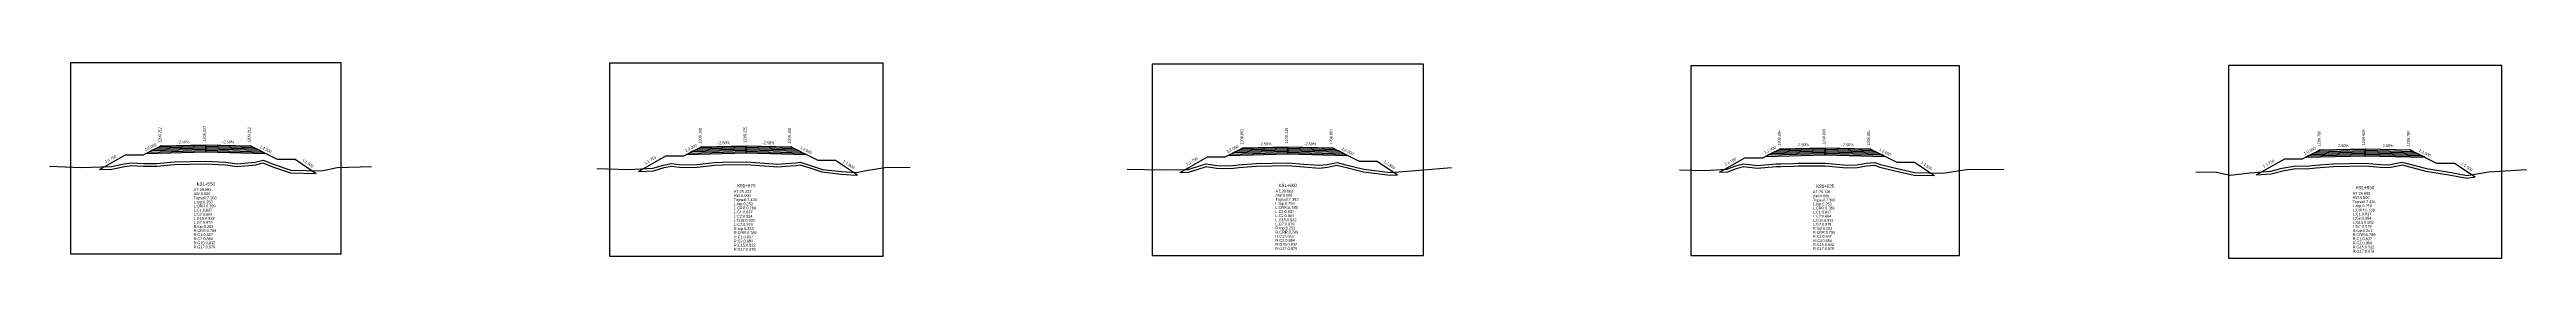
# Model space of a CAD drawing. Extents: x -7 to 78429, y 1189 to 1262.
# Drawn here: x 14415.9 to 14693.3, y 1196.6 to 1218.5 of the extents above; entities that cross this region are included whole.
import ezdxf
from ezdxf.enums import TextEntityAlignment as Align

# ---------------------------------------------------------------- set-up
doc = ezdxf.new("R2010")
doc.units = 0

msp = doc.modelspace()

# ---------------------------------------------------------------- linework, layer by layer
at = {"layer": 'A4_BORDER', "color": 7}
for points in [[(14418.286, 1197.102), (14448.606, 1197.102), (14448.606, 1218.541), (14418.286, 1218.541), (14418.286, 1197.102)], [(14478.62, 1196.831), (14509.277, 1196.831), (14509.277, 1218.508), (14478.62, 1218.508), (14478.62, 1196.831)], [(14539.384, 1196.924), (14569.78, 1196.924), (14569.78, 1218.416), (14539.384, 1218.416), (14539.384, 1196.924)], [(14599.708, 1196.925), (14629.789, 1196.925), (14629.789, 1218.195), (14599.708, 1218.195), (14599.708, 1196.925)], [(14659.884, 1196.619), (14690.5, 1196.619), (14690.5, 1218.266), (14659.884, 1218.266), (14659.884, 1196.619)]]:
    msp.add_lwpolyline(points, dxfattribs=at)
at = {"layer": 'CLEAR_GROUND', "color": 8}
for points in [[(14421.553, 1206.559), (14422.915, 1206.607), (14424.14, 1206.868), (14425.081, 1207.002), (14426.417, 1206.945), (14427.945, 1206.948), (14429.935, 1207.142), (14433.454, 1207.21), (14435.653, 1207.103), (14436.95, 1206.905), (14439.024, 1207.098), (14439.837, 1207.309), (14441.008, 1206.835), (14442.923, 1206.192), (14445.809, 1206.137)], [(14481.873, 1206.343), (14483.55, 1206.432), (14484.769, 1206.782), (14485.59, 1206.94), (14486.735, 1206.802), (14488.44, 1206.848), (14490.429, 1207.05), (14491.286, 1207.109), (14493.949, 1207.143), (14495.972, 1206.97), (14497.49, 1206.852), (14498.393, 1206.938), (14499.535, 1207.036), (14499.954, 1207.083), (14501.057, 1206.742), (14502.426, 1206.289), (14504.586, 1206.053), (14506.254, 1205.94), (14506.399, 1205.966)], [(14542.53, 1206.247), (14543.449, 1206.253), (14544.551, 1206.618), (14545.467, 1206.899), (14546.588, 1206.715), (14548.147, 1206.669), (14549.1, 1206.794), (14551.053, 1206.937), (14554.596, 1207.007), (14556.361, 1206.859), (14558.115, 1206.737), (14559.04, 1206.832), (14560.084, 1207.054), (14560.984, 1206.815), (14563.043, 1206.31), (14566.047, 1205.917), (14566.847, 1205.981)], [(14602.926, 1206.271), (14603.844, 1206.325), (14604.802, 1206.679), (14605.604, 1206.911), (14607.145, 1206.72), (14609.266, 1206.888), (14609.793, 1206.916), (14611.252, 1206.955), (14611.767, 1206.971), (14614.741, 1206.976), (14617.18, 1206.742), (14618.34, 1206.806), (14619.376, 1206.967), (14620.272, 1207.039), (14620.857, 1206.833), (14622.249, 1206.486), (14624.699, 1205.927), (14626.991, 1205.889)], [(14663.007, 1205.96), (14664.676, 1206.094), (14665.966, 1206.427), (14667.413, 1206.663), (14668.622, 1206.648), (14669.676, 1206.754), (14671.634, 1206.911), (14675.186, 1206.971), (14676.883, 1206.843), (14677.883, 1206.811), (14678.807, 1206.999), (14679.328, 1207.096), (14681.994, 1206.381), (14684.574, 1205.975), (14686.568, 1205.59), (14687.499, 1205.742)]]:
    msp.add_lwpolyline(points, dxfattribs=at)
at = {"layer": 'DESIGN_ROAD_TRIMMED', "color": 1}
for points in [[(14421.553, 1206.559), (14424.446, 1208.212), (14426.446, 1208.212), (14428.446, 1209.212), (14428.446, 1209.212), (14428.341, 1209.159), (14428.341, 1209.159), (14428.025, 1209.001), (14428.025, 1209.001), (14427.709, 1208.844), (14427.709, 1208.844), (14427.394, 1208.686), (14427.394, 1208.686), (14427.078, 1208.528), (14427.078, 1208.528), (14426.762, 1208.37), (14433.446, 1208.537), (14433.446, 1208.687), (14433.446, 1208.687), (14433.446, 1208.837), (14433.446, 1208.837), (14433.446, 1208.987), (14433.446, 1208.987), (14433.446, 1209.137), (14433.446, 1209.137), (14433.446, 1209.287), (14433.446, 1209.287), (14433.446, 1209.337), (14433.446, 1209.337), (14433.446, 1209.337), (14433.446, 1209.337), (14433.446, 1209.337), (14433.446, 1209.287), (14433.446, 1209.287), (14433.446, 1209.137), (14433.446, 1209.137), (14433.446, 1208.987), (14433.446, 1208.987), (14433.446, 1208.837), (14433.446, 1208.837), (14433.446, 1208.687), (14433.446, 1208.687), (14433.446, 1208.537), (14440.13, 1208.37), (14439.815, 1208.528), (14439.815, 1208.528), (14439.499, 1208.686), (14439.499, 1208.686), (14439.183, 1208.844), (14439.183, 1208.844), (14438.867, 1209.001), (14438.867, 1209.001), (14438.552, 1209.159), (14438.552, 1209.159), (14438.446, 1209.212), (14438.446, 1209.212), (14441.446, 1207.712), (14443.446, 1207.712), (14445.809, 1206.137)], [(14481.873, 1206.343), (14484.948, 1208.1), (14486.948, 1208.1), (14488.948, 1209.1), (14488.948, 1209.1), (14488.843, 1209.047), (14488.843, 1209.047), (14488.527, 1208.889), (14488.527, 1208.889), (14488.211, 1208.732), (14488.211, 1208.732), (14487.895, 1208.574), (14487.895, 1208.574), (14487.58, 1208.416), (14487.58, 1208.416), (14487.264, 1208.258), (14493.948, 1208.425), (14493.948, 1208.575), (14493.948, 1208.575), (14493.948, 1208.725), (14493.948, 1208.725), (14493.948, 1208.875), (14493.948, 1208.875), (14493.948, 1209.025), (14493.948, 1209.025), (14493.948, 1209.175), (14493.948, 1209.175), (14493.948, 1209.225), (14493.948, 1209.225), (14493.948, 1209.225), (14493.948, 1209.225), (14493.948, 1209.225), (14493.948, 1209.175), (14493.948, 1209.175), (14493.948, 1209.025), (14493.948, 1209.025), (14493.948, 1208.875), (14493.948, 1208.875), (14493.948, 1208.725), (14493.948, 1208.725), (14493.948, 1208.575), (14493.948, 1208.575), (14493.948, 1208.425), (14500.632, 1208.258), (14500.317, 1208.416), (14500.317, 1208.416), (14500.001, 1208.574), (14500.001, 1208.574), (14499.685, 1208.732), (14499.685, 1208.732), (14499.369, 1208.889), (14499.369, 1208.889), (14499.053, 1209.047), (14499.053, 1209.047), (14498.948, 1209.1), (14498.948, 1209.1), (14501.948, 1207.6), (14503.948, 1207.6), (14506.399, 1205.966)], [(14542.53, 1206.247), (14545.582, 1207.991), (14547.582, 1207.991), (14549.582, 1208.991), (14549.582, 1208.991), (14549.477, 1208.938), (14549.477, 1208.938), (14549.161, 1208.78), (14549.161, 1208.78), (14548.845, 1208.623), (14548.845, 1208.623), (14548.529, 1208.465), (14548.529, 1208.465), (14548.214, 1208.307), (14548.214, 1208.307), (14547.898, 1208.149), (14554.582, 1208.316), (14554.582, 1208.466), (14554.582, 1208.466), (14554.582, 1208.616), (14554.582, 1208.616), (14554.582, 1208.766), (14554.582, 1208.766), (14554.582, 1208.916), (14554.582, 1208.916), (14554.582, 1209.066), (14554.582, 1209.066), (14554.582, 1209.116), (14554.582, 1209.116), (14554.582, 1209.116), (14554.582, 1209.116), (14554.582, 1209.116), (14554.582, 1209.066), (14554.582, 1209.066), (14554.582, 1208.916), (14554.582, 1208.916), (14554.582, 1208.766), (14554.582, 1208.766), (14554.582, 1208.616), (14554.582, 1208.616), (14554.582, 1208.466), (14554.582, 1208.466), (14554.582, 1208.316), (14561.266, 1208.149), (14560.95, 1208.307), (14560.95, 1208.307), (14560.635, 1208.465), (14560.635, 1208.465), (14560.319, 1208.623), (14560.319, 1208.623), (14560.003, 1208.78), (14560.003, 1208.78), (14559.687, 1208.938), (14559.687, 1208.938), (14559.582, 1208.991), (14559.582, 1208.991), (14562.582, 1207.491), (14564.582, 1207.491), (14566.847, 1205.981)], [(14602.926, 1206.271), (14605.748, 1207.884), (14607.748, 1207.884), (14609.748, 1208.884), (14609.748, 1208.884), (14609.643, 1208.831), (14609.643, 1208.831), (14609.327, 1208.673), (14609.327, 1208.673), (14609.011, 1208.516), (14609.011, 1208.516), (14608.696, 1208.358), (14608.696, 1208.358), (14608.38, 1208.2), (14608.38, 1208.2), (14608.064, 1208.042), (14614.748, 1208.209), (14614.748, 1208.359), (14614.748, 1208.359), (14614.748, 1208.509), (14614.748, 1208.509), (14614.748, 1208.659), (14614.748, 1208.659), (14614.748, 1208.809), (14614.748, 1208.809), (14614.748, 1208.959), (14614.748, 1208.959), (14614.748, 1209.009), (14614.748, 1209.009), (14614.748, 1209.009), (14614.748, 1209.009), (14614.748, 1209.009), (14614.748, 1208.959), (14614.748, 1208.959), (14614.748, 1208.809), (14614.748, 1208.809), (14614.748, 1208.659), (14614.748, 1208.659), (14614.748, 1208.509), (14614.748, 1208.509), (14614.748, 1208.359), (14614.748, 1208.359), (14614.748, 1208.209), (14621.433, 1208.042), (14621.117, 1208.2), (14621.117, 1208.2), (14620.801, 1208.358), (14620.801, 1208.358), (14620.485, 1208.516), (14620.485, 1208.516), (14620.169, 1208.673), (14620.169, 1208.673), (14619.854, 1208.831), (14619.854, 1208.831), (14619.748, 1208.884), (14619.748, 1208.884), (14622.748, 1207.384), (14624.748, 1207.384), (14626.991, 1205.889)], [(14663.007, 1205.96), (14666.192, 1207.78), (14668.192, 1207.78), (14670.192, 1208.78), (14670.192, 1208.78), (14670.087, 1208.727), (14670.087, 1208.727), (14669.771, 1208.569), (14669.771, 1208.569), (14669.455, 1208.412), (14669.455, 1208.412), (14669.139, 1208.254), (14669.139, 1208.254), (14668.824, 1208.096), (14668.824, 1208.096), (14668.508, 1207.938), (14675.192, 1208.105), (14675.192, 1208.255), (14675.192, 1208.255), (14675.192, 1208.405), (14675.192, 1208.405), (14675.192, 1208.555), (14675.192, 1208.555), (14675.192, 1208.705), (14675.192, 1208.705), (14675.192, 1208.855), (14675.192, 1208.855), (14675.192, 1208.905), (14675.192, 1208.905), (14675.192, 1208.905), (14675.192, 1208.905), (14675.192, 1208.905), (14675.192, 1208.855), (14675.192, 1208.855), (14675.192, 1208.705), (14675.192, 1208.705), (14675.192, 1208.555), (14675.192, 1208.555), (14675.192, 1208.405), (14675.192, 1208.405), (14675.192, 1208.255), (14675.192, 1208.255), (14675.192, 1208.105), (14681.876, 1207.938), (14681.56, 1208.096), (14681.56, 1208.096), (14681.245, 1208.254), (14681.245, 1208.254), (14680.929, 1208.412), (14680.929, 1208.412), (14680.613, 1208.569), (14680.613, 1208.569), (14680.297, 1208.727), (14680.297, 1208.727), (14680.192, 1208.78), (14680.192, 1208.78), (14683.192, 1207.28), (14685.192, 1207.28), (14687.499, 1205.742)]]:
    msp.add_lwpolyline(points, dxfattribs=at)
at = {"layer": 'FINISHED_ROAD', "color": 2}
for points in [[(14424.446, 1208.212), (14426.446, 1208.212), (14428.446, 1209.212), (14428.446, 1209.212), (14433.446, 1209.337), (14438.446, 1209.212), (14438.446, 1209.212), (14441.446, 1207.712), (14443.446, 1207.712)], [(14484.948, 1208.1), (14486.948, 1208.1), (14488.948, 1209.1), (14488.948, 1209.1), (14493.948, 1209.225), (14498.948, 1209.1), (14498.948, 1209.1), (14501.948, 1207.6), (14503.948, 1207.6)], [(14545.582, 1207.991), (14547.582, 1207.991), (14549.582, 1208.991), (14549.582, 1208.991), (14554.582, 1209.116), (14559.582, 1208.991), (14559.582, 1208.991), (14562.582, 1207.491), (14564.582, 1207.491)], [(14605.748, 1207.884), (14607.748, 1207.884), (14609.748, 1208.884), (14609.748, 1208.884), (14614.748, 1209.009), (14619.748, 1208.884), (14619.748, 1208.884), (14622.748, 1207.384), (14624.748, 1207.384)], [(14666.192, 1207.78), (14668.192, 1207.78), (14670.192, 1208.78), (14670.192, 1208.78), (14675.192, 1208.905), (14680.192, 1208.78), (14680.192, 1208.78), (14683.192, 1207.28), (14685.192, 1207.28)]]:
    msp.add_lwpolyline(points, dxfattribs=at)
at = {"layer": 'LAYER_0', "color": 4}
for points in [[(14428.446, 1209.212), (14428.341, 1209.159), (14433.446, 1209.287), (14433.446, 1209.337)], [(14488.948, 1209.1), (14488.843, 1209.047), (14493.948, 1209.175), (14493.948, 1209.225)], [(14549.582, 1208.991), (14549.477, 1208.938), (14554.582, 1209.066), (14554.582, 1209.116)], [(14609.748, 1208.884), (14609.643, 1208.831), (14614.748, 1208.959), (14614.748, 1209.009)], [(14670.192, 1208.78), (14670.087, 1208.727), (14675.192, 1208.855), (14675.192, 1208.905)]]:
    msp.add_lwpolyline(points, dxfattribs=at)
at = {"layer": 'LAYER_1', "color": 4}
for points in [[(14428.341, 1209.159), (14428.025, 1209.001), (14433.446, 1209.137), (14433.446, 1209.287)], [(14488.843, 1209.047), (14488.527, 1208.889), (14493.948, 1209.025), (14493.948, 1209.175)], [(14549.477, 1208.938), (14549.161, 1208.78), (14554.582, 1208.916), (14554.582, 1209.066)], [(14609.643, 1208.831), (14609.327, 1208.673), (14614.748, 1208.809), (14614.748, 1208.959)], [(14670.087, 1208.727), (14669.771, 1208.569), (14675.192, 1208.705), (14675.192, 1208.855)]]:
    msp.add_lwpolyline(points, dxfattribs=at)
at = {"layer": 'LAYER_10', "color": 6}
for points in [[(14439.499, 1208.686), (14439.815, 1208.528), (14433.446, 1208.687), (14433.446, 1208.837)], [(14500.001, 1208.574), (14500.317, 1208.416), (14493.948, 1208.575), (14493.948, 1208.725)], [(14560.635, 1208.465), (14560.95, 1208.307), (14554.582, 1208.466), (14554.582, 1208.616)], [(14620.801, 1208.358), (14621.117, 1208.2), (14614.748, 1208.359), (14614.748, 1208.509)], [(14681.245, 1208.254), (14681.56, 1208.096), (14675.192, 1208.255), (14675.192, 1208.405)]]:
    msp.add_lwpolyline(points, dxfattribs=at)
at = {"layer": 'LAYER_11', "color": 6}
for points in [[(14439.815, 1208.528), (14440.13, 1208.37), (14433.446, 1208.537), (14433.446, 1208.687)], [(14500.317, 1208.416), (14500.632, 1208.258), (14493.948, 1208.425), (14493.948, 1208.575)], [(14560.95, 1208.307), (14561.266, 1208.149), (14554.582, 1208.316), (14554.582, 1208.466)], [(14621.117, 1208.2), (14621.433, 1208.042), (14614.748, 1208.209), (14614.748, 1208.359)], [(14681.56, 1208.096), (14681.876, 1207.938), (14675.192, 1208.105), (14675.192, 1208.255)]]:
    msp.add_lwpolyline(points, dxfattribs=at)
at = {"layer": 'LAYER_2', "color": 4}
for points in [[(14428.025, 1209.001), (14427.709, 1208.844), (14433.446, 1208.987), (14433.446, 1209.137)], [(14488.527, 1208.889), (14488.211, 1208.732), (14493.948, 1208.875), (14493.948, 1209.025)], [(14549.161, 1208.78), (14548.845, 1208.623), (14554.582, 1208.766), (14554.582, 1208.916)], [(14609.327, 1208.673), (14609.011, 1208.516), (14614.748, 1208.659), (14614.748, 1208.809)], [(14669.771, 1208.569), (14669.455, 1208.412), (14675.192, 1208.555), (14675.192, 1208.705)]]:
    msp.add_lwpolyline(points, dxfattribs=at)
at = {"layer": 'LAYER_3', "color": 4}
for points in [[(14427.709, 1208.844), (14427.394, 1208.686), (14433.446, 1208.837), (14433.446, 1208.987)], [(14488.211, 1208.732), (14487.895, 1208.574), (14493.948, 1208.725), (14493.948, 1208.875)], [(14548.845, 1208.623), (14548.529, 1208.465), (14554.582, 1208.616), (14554.582, 1208.766)], [(14609.011, 1208.516), (14608.696, 1208.358), (14614.748, 1208.509), (14614.748, 1208.659)], [(14669.455, 1208.412), (14669.139, 1208.254), (14675.192, 1208.405), (14675.192, 1208.555)]]:
    msp.add_lwpolyline(points, dxfattribs=at)
at = {"layer": 'LAYER_4', "color": 4}
for points in [[(14427.394, 1208.686), (14427.078, 1208.528), (14433.446, 1208.687), (14433.446, 1208.837)], [(14487.895, 1208.574), (14487.58, 1208.416), (14493.948, 1208.575), (14493.948, 1208.725)], [(14548.529, 1208.465), (14548.214, 1208.307), (14554.582, 1208.466), (14554.582, 1208.616)], [(14608.696, 1208.358), (14608.38, 1208.2), (14614.748, 1208.359), (14614.748, 1208.509)], [(14669.139, 1208.254), (14668.824, 1208.096), (14675.192, 1208.255), (14675.192, 1208.405)]]:
    msp.add_lwpolyline(points, dxfattribs=at)
at = {"layer": 'LAYER_5', "color": 4}
for points in [[(14427.078, 1208.528), (14426.762, 1208.37), (14433.446, 1208.537), (14433.446, 1208.687)], [(14487.58, 1208.416), (14487.264, 1208.258), (14493.948, 1208.425), (14493.948, 1208.575)], [(14548.214, 1208.307), (14547.898, 1208.149), (14554.582, 1208.316), (14554.582, 1208.466)], [(14608.38, 1208.2), (14608.064, 1208.042), (14614.748, 1208.209), (14614.748, 1208.359)], [(14668.824, 1208.096), (14668.508, 1207.938), (14675.192, 1208.105), (14675.192, 1208.255)]]:
    msp.add_lwpolyline(points, dxfattribs=at)
at = {"layer": 'LAYER_6', "color": 6}
for points in [[(14438.446, 1209.212), (14438.552, 1209.159), (14433.446, 1209.287), (14433.446, 1209.337)], [(14498.948, 1209.1), (14499.053, 1209.047), (14493.948, 1209.175), (14493.948, 1209.225)], [(14559.582, 1208.991), (14559.687, 1208.938), (14554.582, 1209.066), (14554.582, 1209.116)], [(14619.748, 1208.884), (14619.854, 1208.831), (14614.748, 1208.959), (14614.748, 1209.009)], [(14680.192, 1208.78), (14680.297, 1208.727), (14675.192, 1208.855), (14675.192, 1208.905)]]:
    msp.add_lwpolyline(points, dxfattribs=at)
at = {"layer": 'LAYER_7', "color": 6}
for points in [[(14438.552, 1209.159), (14438.867, 1209.001), (14433.446, 1209.137), (14433.446, 1209.287)], [(14499.053, 1209.047), (14499.369, 1208.889), (14493.948, 1209.025), (14493.948, 1209.175)], [(14559.687, 1208.938), (14560.003, 1208.78), (14554.582, 1208.916), (14554.582, 1209.066)], [(14619.854, 1208.831), (14620.169, 1208.673), (14614.748, 1208.809), (14614.748, 1208.959)], [(14680.297, 1208.727), (14680.613, 1208.569), (14675.192, 1208.705), (14675.192, 1208.855)]]:
    msp.add_lwpolyline(points, dxfattribs=at)
at = {"layer": 'LAYER_8', "color": 6}
for points in [[(14438.867, 1209.001), (14439.183, 1208.844), (14433.446, 1208.987), (14433.446, 1209.137)], [(14499.369, 1208.889), (14499.685, 1208.732), (14493.948, 1208.875), (14493.948, 1209.025)], [(14560.003, 1208.78), (14560.319, 1208.623), (14554.582, 1208.766), (14554.582, 1208.916)], [(14620.169, 1208.673), (14620.485, 1208.516), (14614.748, 1208.659), (14614.748, 1208.809)], [(14680.613, 1208.569), (14680.929, 1208.412), (14675.192, 1208.555), (14675.192, 1208.705)]]:
    msp.add_lwpolyline(points, dxfattribs=at)
at = {"layer": 'LAYER_9', "color": 6}
for points in [[(14439.183, 1208.844), (14439.499, 1208.686), (14433.446, 1208.837), (14433.446, 1208.987)], [(14499.685, 1208.732), (14500.001, 1208.574), (14493.948, 1208.725), (14493.948, 1208.875)], [(14560.319, 1208.623), (14560.635, 1208.465), (14554.582, 1208.616), (14554.582, 1208.766)], [(14620.485, 1208.516), (14620.801, 1208.358), (14614.748, 1208.509), (14614.748, 1208.659)], [(14680.929, 1208.412), (14681.245, 1208.254), (14675.192, 1208.405), (14675.192, 1208.555)]]:
    msp.add_lwpolyline(points, dxfattribs=at)
at = {"layer": 'NATURAL_GROUND', "color": 3}
for points in [[(14415.945, 1206.928), (14419.454, 1206.784), (14422.878, 1206.906), (14424.087, 1207.164), (14425.066, 1207.303), (14426.423, 1207.245), (14427.93, 1207.248), (14429.917, 1207.442), (14433.458, 1207.51), (14435.683, 1207.402), (14436.959, 1207.207), (14438.972, 1207.394), (14439.857, 1207.624), (14441.112, 1207.117), (14442.975, 1206.491), (14446.378, 1206.426), (14448.165, 1206.805), (14451.987, 1206.907)], [(14477.205, 1206.696), (14480.817, 1206.587), (14483.5, 1206.73), (14484.699, 1207.074), (14485.579, 1207.243), (14486.749, 1207.102), (14488.421, 1207.148), (14490.403, 1207.349), (14491.274, 1207.409), (14493.96, 1207.443), (14495.996, 1207.269), (14497.487, 1207.153), (14498.366, 1207.237), (14499.506, 1207.335), (14499.983, 1207.388), (14501.148, 1207.028), (14502.49, 1206.584), (14504.612, 1206.352), (14506.237, 1206.242), (14507.38, 1206.447), (14509.467, 1206.799), (14512.305, 1206.835)], [(14536.585, 1206.588), (14540.457, 1206.533), (14543.4, 1206.553), (14544.46, 1206.904), (14545.446, 1207.206), (14546.617, 1207.014), (14548.132, 1206.97), (14549.069, 1207.093), (14551.039, 1207.237), (14554.606, 1207.307), (14556.384, 1207.158), (14558.11, 1207.038), (14558.993, 1207.129), (14560.092, 1207.362), (14561.058, 1207.106), (14563.098, 1206.605), (14566.055, 1206.219), (14569.344, 1206.482), (14572.918, 1206.778)], [(14598.422, 1206.537), (14601.286, 1206.475), (14603.782, 1206.622), (14604.708, 1206.964), (14605.58, 1207.216), (14607.151, 1207.021), (14609.246, 1207.187), (14609.781, 1207.216), (14611.243, 1207.255), (14611.762, 1207.271), (14614.755, 1207.276), (14617.186, 1207.043), (14618.308, 1207.105), (14619.341, 1207.265), (14620.311, 1207.343), (14620.943, 1207.121), (14622.318, 1206.778), (14624.735, 1206.226), (14627.903, 1206.174), (14630.558, 1206.562), (14634.744, 1206.6)], [(14656.237, 1206.305), (14658.543, 1206.253), (14660.075, 1205.923), (14662.296, 1206.204), (14664.626, 1206.391), (14665.904, 1206.721), (14667.391, 1206.963), (14668.609, 1206.948), (14669.649, 1207.053), (14671.619, 1207.211), (14675.195, 1207.271), (14676.899, 1207.143), (14677.857, 1207.112), (14678.75, 1207.294), (14679.34, 1207.403), (14682.056, 1206.675), (14684.626, 1206.271), (14686.572, 1205.895), (14689.058, 1206.299), (14693.255, 1206.587)]]:
    msp.add_lwpolyline(points, dxfattribs=at)
at = {"layer": 'STRUCTURE_LEFT', "color": 4}
for points in [[(14428.446, 1209.212), (14428.341, 1209.159), (14428.341, 1209.159), (14428.025, 1209.001), (14428.025, 1209.001), (14427.709, 1208.844), (14427.709, 1208.844), (14427.394, 1208.686), (14427.394, 1208.686), (14427.078, 1208.528), (14427.078, 1208.528), (14426.762, 1208.37), (14433.446, 1208.537), (14433.446, 1208.687), (14433.446, 1208.687), (14433.446, 1208.837), (14433.446, 1208.837), (14433.446, 1208.987), (14433.446, 1208.987), (14433.446, 1209.137), (14433.446, 1209.137), (14433.446, 1209.287), (14433.446, 1209.287), (14433.446, 1209.337), (14433.446, 1209.337)], [(14488.948, 1209.1), (14488.843, 1209.047), (14488.843, 1209.047), (14488.527, 1208.889), (14488.527, 1208.889), (14488.211, 1208.732), (14488.211, 1208.732), (14487.895, 1208.574), (14487.895, 1208.574), (14487.58, 1208.416), (14487.58, 1208.416), (14487.264, 1208.258), (14493.948, 1208.425), (14493.948, 1208.575), (14493.948, 1208.575), (14493.948, 1208.725), (14493.948, 1208.725), (14493.948, 1208.875), (14493.948, 1208.875), (14493.948, 1209.025), (14493.948, 1209.025), (14493.948, 1209.175), (14493.948, 1209.175), (14493.948, 1209.225), (14493.948, 1209.225)], [(14549.582, 1208.991), (14549.477, 1208.938), (14549.477, 1208.938), (14549.161, 1208.78), (14549.161, 1208.78), (14548.845, 1208.623), (14548.845, 1208.623), (14548.529, 1208.465), (14548.529, 1208.465), (14548.214, 1208.307), (14548.214, 1208.307), (14547.898, 1208.149), (14554.582, 1208.316), (14554.582, 1208.466), (14554.582, 1208.466), (14554.582, 1208.616), (14554.582, 1208.616), (14554.582, 1208.766), (14554.582, 1208.766), (14554.582, 1208.916), (14554.582, 1208.916), (14554.582, 1209.066), (14554.582, 1209.066), (14554.582, 1209.116), (14554.582, 1209.116)], [(14609.748, 1208.884), (14609.643, 1208.831), (14609.643, 1208.831), (14609.327, 1208.673), (14609.327, 1208.673), (14609.011, 1208.516), (14609.011, 1208.516), (14608.696, 1208.358), (14608.696, 1208.358), (14608.38, 1208.2), (14608.38, 1208.2), (14608.064, 1208.042), (14614.748, 1208.209), (14614.748, 1208.359), (14614.748, 1208.359), (14614.748, 1208.509), (14614.748, 1208.509), (14614.748, 1208.659), (14614.748, 1208.659), (14614.748, 1208.809), (14614.748, 1208.809), (14614.748, 1208.959), (14614.748, 1208.959), (14614.748, 1209.009), (14614.748, 1209.009)], [(14670.192, 1208.78), (14670.087, 1208.727), (14670.087, 1208.727), (14669.771, 1208.569), (14669.771, 1208.569), (14669.455, 1208.412), (14669.455, 1208.412), (14669.139, 1208.254), (14669.139, 1208.254), (14668.824, 1208.096), (14668.824, 1208.096), (14668.508, 1207.938), (14675.192, 1208.105), (14675.192, 1208.255), (14675.192, 1208.255), (14675.192, 1208.405), (14675.192, 1208.405), (14675.192, 1208.555), (14675.192, 1208.555), (14675.192, 1208.705), (14675.192, 1208.705), (14675.192, 1208.855), (14675.192, 1208.855), (14675.192, 1208.905), (14675.192, 1208.905)]]:
    msp.add_lwpolyline(points, dxfattribs=at)
at = {"layer": 'STRUCTURE_RIGHT', "color": 6}
for points in [[(14433.446, 1209.337), (14433.446, 1209.337), (14433.446, 1209.287), (14433.446, 1209.287), (14433.446, 1209.137), (14433.446, 1209.137), (14433.446, 1208.987), (14433.446, 1208.987), (14433.446, 1208.837), (14433.446, 1208.837), (14433.446, 1208.687), (14433.446, 1208.687), (14433.446, 1208.537), (14440.13, 1208.37), (14439.815, 1208.528), (14439.815, 1208.528), (14439.499, 1208.686), (14439.499, 1208.686), (14439.183, 1208.844), (14439.183, 1208.844), (14438.867, 1209.001), (14438.867, 1209.001), (14438.552, 1209.159), (14438.552, 1209.159), (14438.446, 1209.212)], [(14493.948, 1209.225), (14493.948, 1209.225), (14493.948, 1209.175), (14493.948, 1209.175), (14493.948, 1209.025), (14493.948, 1209.025), (14493.948, 1208.875), (14493.948, 1208.875), (14493.948, 1208.725), (14493.948, 1208.725), (14493.948, 1208.575), (14493.948, 1208.575), (14493.948, 1208.425), (14500.632, 1208.258), (14500.317, 1208.416), (14500.317, 1208.416), (14500.001, 1208.574), (14500.001, 1208.574), (14499.685, 1208.732), (14499.685, 1208.732), (14499.369, 1208.889), (14499.369, 1208.889), (14499.053, 1209.047), (14499.053, 1209.047), (14498.948, 1209.1)], [(14554.582, 1209.116), (14554.582, 1209.116), (14554.582, 1209.066), (14554.582, 1209.066), (14554.582, 1208.916), (14554.582, 1208.916), (14554.582, 1208.766), (14554.582, 1208.766), (14554.582, 1208.616), (14554.582, 1208.616), (14554.582, 1208.466), (14554.582, 1208.466), (14554.582, 1208.316), (14561.266, 1208.149), (14560.95, 1208.307), (14560.95, 1208.307), (14560.635, 1208.465), (14560.635, 1208.465), (14560.319, 1208.623), (14560.319, 1208.623), (14560.003, 1208.78), (14560.003, 1208.78), (14559.687, 1208.938), (14559.687, 1208.938), (14559.582, 1208.991)], [(14614.748, 1209.009), (14614.748, 1209.009), (14614.748, 1208.959), (14614.748, 1208.959), (14614.748, 1208.809), (14614.748, 1208.809), (14614.748, 1208.659), (14614.748, 1208.659), (14614.748, 1208.509), (14614.748, 1208.509), (14614.748, 1208.359), (14614.748, 1208.359), (14614.748, 1208.209), (14621.433, 1208.042), (14621.117, 1208.2), (14621.117, 1208.2), (14620.801, 1208.358), (14620.801, 1208.358), (14620.485, 1208.516), (14620.485, 1208.516), (14620.169, 1208.673), (14620.169, 1208.673), (14619.854, 1208.831), (14619.854, 1208.831), (14619.748, 1208.884)], [(14675.192, 1208.905), (14675.192, 1208.905), (14675.192, 1208.855), (14675.192, 1208.855), (14675.192, 1208.705), (14675.192, 1208.705), (14675.192, 1208.555), (14675.192, 1208.555), (14675.192, 1208.405), (14675.192, 1208.405), (14675.192, 1208.255), (14675.192, 1208.255), (14675.192, 1208.105), (14681.876, 1207.938), (14681.56, 1208.096), (14681.56, 1208.096), (14681.245, 1208.254), (14681.245, 1208.254), (14680.929, 1208.412), (14680.929, 1208.412), (14680.613, 1208.569), (14680.613, 1208.569), (14680.297, 1208.727), (14680.297, 1208.727), (14680.192, 1208.78)]]:
    msp.add_lwpolyline(points, dxfattribs=at)

# ---------------------------------------------------------------- texts
at = {"layer": 'INFO_TEXT'}
for s, height, p in [('AT:29.091', 0.31, (14432.068, 1204.146)), ('AW:0.000', 0.31, (14432.068, 1203.687)), ('Topsoil:7.368', 0.31, (14432.068, 1203.227)), ('AT:29.322', 0.31, (14492.555, 1203.953)), ('AW:0.000', 0.31, (14492.555, 1203.489)), ('AT:28.663', 0.31, (14553.2, 1203.986)), ('AW:0.000', 0.31, (14553.2, 1203.525)), ('AT:26.138', 0.3, (14613.381, 1203.914)), ('AW:0.000', 0.3, (14613.381, 1203.458)), ('AT:26.690', 0.31, (14673.8, 1203.732)), ('AW:0.000', 0.31, (14673.8, 1203.268)), ('L:top:0.253', 0.31, (14432.068, 1202.768)), ('L:CRR:0.789', 0.31, (14432.068, 1202.308)), ('L:C1:0.837', 0.31, (14432.068, 1201.849)), ('L:C2:0.884', 0.31, (14432.068, 1201.39)), ('L:G15:0.932', 0.31, (14432.068, 1200.93)), ('L:G7:0.979', 0.31, (14432.068, 1200.471)), ('Topsoil:7.434', 0.31, (14492.555, 1203.024)), ('L:top:0.253', 0.31, (14492.555, 1202.56)), ('L:CRR:0.789', 0.31, (14492.555, 1202.095)), ('L:C1:0.837', 0.31, (14492.555, 1201.631)), ('L:C2:0.884', 0.31, (14492.555, 1201.166)), ('L:G15:0.932', 0.31, (14492.555, 1200.702)), ('Topsoil:7.382', 0.31, (14553.2, 1203.065)), ('L:top:0.253', 0.31, (14553.2, 1202.604)), ('L:CRR:0.789', 0.31, (14553.2, 1202.144)), ('L:C1:0.837', 0.31, (14553.2, 1201.683)), ('L:C2:0.884', 0.31, (14553.2, 1201.222)), ('L:G15:0.932', 0.31, (14553.2, 1200.762)), ('Topsoil:7.306', 0.3, (14613.381, 1203.002)), ('L:top:0.253', 0.3, (14613.381, 1202.547)), ('L:CRR:0.789', 0.3, (14613.381, 1202.091)), ('L:C1:0.837', 0.3, (14613.381, 1201.635)), ('L:C2:0.884', 0.3, (14613.381, 1201.179)), ('L:G15:0.932', 0.3, (14613.381, 1200.723)), ('Topsoil:7.434', 0.31, (14673.8, 1202.804)), ('L:top:0.253', 0.31, (14673.8, 1202.34)), ('L:CRR:0.789', 0.31, (14673.8, 1201.876)), ('L:C1:0.837', 0.31, (14673.8, 1201.412)), ('L:C2:0.884', 0.31, (14673.8, 1200.948)), ('L:G15:0.932', 0.31, (14673.8, 1200.485)), ('R:top:0.253', 0.31, (14432.068, 1200.012)), ('R:CRR:0.789', 0.31, (14432.068, 1199.552)), ('R:C1:0.837', 0.31, (14432.068, 1199.093)), ('R:C2:0.884', 0.31, (14432.068, 1198.633)), ('R:G15:0.932', 0.31, (14432.068, 1198.174)), ('R:G17:0.979', 0.31, (14432.068, 1197.715)), ('L:G7:0.979', 0.31, (14492.555, 1200.237)), ('R:top:0.253', 0.31, (14492.555, 1199.773)), ('R:CRR:0.789', 0.31, (14492.555, 1199.308)), ('R:C1:0.837', 0.31, (14492.555, 1198.844)), ('R:C2:0.884', 0.31, (14492.555, 1198.379)), ('R:G15:0.932', 0.31, (14492.555, 1197.915)), ('L:G7:0.979', 0.31, (14553.2, 1200.301)), ('R:top:0.253', 0.31, (14553.2, 1199.841)), ('R:CRR:0.789', 0.31, (14553.2, 1199.38)), ('R:C1:0.837', 0.31, (14553.2, 1198.92)), ('R:C2:0.884', 0.31, (14553.2, 1198.459)), ('R:G15:0.932', 0.31, (14553.2, 1197.999)), ('L:G7:0.979', 0.3, (14613.381, 1200.268)), ('R:top:0.253', 0.3, (14613.381, 1199.812)), ('R:CRR:0.789', 0.3, (14613.381, 1199.356)), ('R:C1:0.837', 0.3, (14613.381, 1198.9)), ('R:C2:0.884', 0.3, (14613.381, 1198.444)), ('R:G15:0.932', 0.3, (14613.381, 1197.989)), ('L:G7:0.979', 0.31, (14673.8, 1200.021)), ('R:top:0.253', 0.31, (14673.8, 1199.557)), ('R:CRR:0.789', 0.31, (14673.8, 1199.093)), ('R:C1:0.837', 0.31, (14673.8, 1198.629)), ('R:C2:0.884', 0.31, (14673.8, 1198.165)), ('R:G15:0.932', 0.31, (14673.8, 1197.701)), ('R:G17:0.979', 0.31, (14492.555, 1197.45)), ('R:G17:0.979', 0.31, (14553.2, 1197.538)), ('R:G17:0.979', 0.3, (14613.381, 1197.533)), ('R:G17:0.979', 0.31, (14673.8, 1197.238))]:
    msp.add_text(s, height=height, dxfattribs=at).set_placement(p)
at = {"layer": 'LEFT_TEXT_H'}
for s, height, p in [('1209.212', 0.306, (14428.446, 1209.58)), ('1209.100', 0.31, (14488.948, 1209.472)), ('1208.991', 0.307, (14549.582, 1209.359)), ('1208.884', 0.304, (14609.748, 1209.249)), ('1208.780', 0.309, (14670.192, 1209.151))]:
    msp.add_text(s, height=height, rotation=90, dxfattribs=at).set_placement(p)
at = {"layer": 'POINT_TEXT_H'}
for s, height, p in [('1209.337', 0.306, (14433.446, 1209.705)), ('1209.225', 0.31, (14493.948, 1209.597)), ('1209.116', 0.307, (14554.582, 1209.484)), ('1209.009', 0.304, (14614.748, 1209.374)), ('1208.905', 0.309, (14675.192, 1209.276))]:
    msp.add_text(s, height=height, rotation=90, dxfattribs=at).set_placement(p)
at = {"layer": 'RIGHT_TEXT_H'}
for s, height, p in [('1209.212', 0.306, (14438.446, 1209.58)), ('1209.100', 0.31, (14498.948, 1209.472)), ('1208.991', 0.307, (14559.582, 1209.359)), ('1208.884', 0.304, (14619.748, 1209.249)), ('1208.780', 0.309, (14680.192, 1209.151))]:
    msp.add_text(s, height=height, rotation=90, dxfattribs=at).set_placement(p)
at = {"layer": 'SLOPE_left'}
for s, height, rotation, p in [('1:2.000', 0.306, 26.565, (14427.364, 1208.876)), ('1:2.000', 0.31, 26.565, (14487.865, 1208.766)), ('1:2.000', 0.307, 26.565, (14548.5, 1208.656)), ('1:2.000', 0.304, 26.565, (14608.667, 1208.547)), ('1:2.000', 0.309, 26.565, (14669.109, 1208.446)), ('1:1.750', 0.306, 29.745, (14422.908, 1207.545)), ('1:1.750', 0.31, 29.745, (14483.318, 1207.383)), ('1:1.750', 0.307, 29.745, (14543.965, 1207.279)), ('1:1.750', 0.304, 29.745, (14604.247, 1207.236)), ('1:1.750', 0.309, 29.745, (14664.508, 1207.031))]:
    msp.add_text(s, height=height, rotation=rotation, dxfattribs=at).set_placement(p, align=Align.BOTTOM_CENTER)
at = {"layer": 'SLOPE_right'}
for s, height, rotation, p in [('1:2.000', 0.306, -26.565, (14440.028, 1208.626)), ('1:2.000', 0.31, -26.565, (14500.531, 1208.516)), ('1:1.500', 0.306, -33.69, (14444.73, 1207.077)), ('1:1.500', 0.31, -33.69, (14505.276, 1206.938)), ('1:2.000', 0.307, -26.565, (14561.164, 1208.406)), ('1:1.500', 0.307, -33.69, (14565.816, 1206.889)), ('1:2.000', 0.304, -26.565, (14621.33, 1208.297)), ('1:1.500', 0.304, -33.69, (14625.971, 1206.788)), ('1:2.000', 0.309, -26.565, (14681.775, 1208.196)), ('1:1.500', 0.309, -33.69, (14686.449, 1206.665))]:
    msp.add_text(s, height=height, rotation=rotation, dxfattribs=at).set_placement(p, align=Align.BOTTOM_CENTER)
at = {"layer": 'SLOPE_TEXT'}
for height, p in [(0.306, (14430.946, 1209.52)), (0.306, (14435.946, 1209.52)), (0.31, (14491.448, 1209.41)), (0.31, (14496.448, 1209.41)), (0.307, (14552.082, 1209.299)), (0.307, (14557.082, 1209.299)), (0.304, (14612.248, 1209.19)), (0.304, (14617.248, 1209.19)), (0.309, (14672.692, 1209.09)), (0.309, (14677.692, 1209.09))]:
    msp.add_text('-2.50%', height=height, dxfattribs=at).set_placement(p, align=Align.CENTER)
at = {"layer": 'STATION_TITLE'}
for s, height, p in [('K91+550', 0.368, (14433.446, 1204.759)), ('K91+575', 0.372, (14493.948, 1204.573)), ('K91+600', 0.368, (14554.582, 1204.6)), ('K91+625', 0.365, (14614.748, 1204.522)), ('K91+650', 0.371, (14675.192, 1204.35))]:
    msp.add_text(s, height=height, dxfattribs=at).set_placement(p, align=Align.CENTER)

doc.saveas('drawing.dxf')
